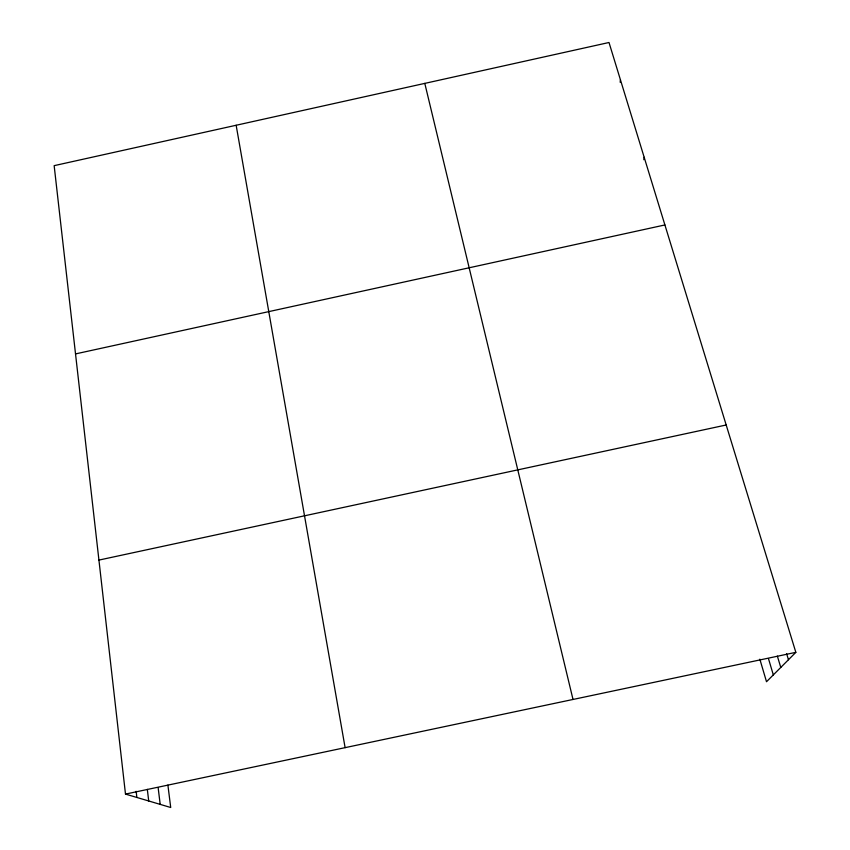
<?xml version="1.0" encoding="UTF-8"?>
<svg xmlns="http://www.w3.org/2000/svg" width="850" height="850" viewBox="0 0 850 850"><rect width="100%" height="100%" fill="white"/><g stroke="black" fill="none" stroke-linecap="round" stroke-linejoin="round"><path stroke-width="1.27" d="M620.171 82.259L620.426 79.783M643.801 159.715L644.162 157.25M167.896 785.092L170.712 807.5L125.492 794.091L54.156 165.654L609.004 42.5L795.844 652.343L766.509 681.732L759.847 659.186M75.522 353.908L664.902 224.952M98.929 560.086L726.197 424.989M125.492 794.091L795.844 652.343M786.643 653.735L788.46 659.738M777.367 656.126L780.778 667.441M768.591 659.016L773.319 674.9M424.798 83.385L573.017 699.465M236.151 125.258L345.111 747.66M158.196 788.088L160.193 804.387M147.326 789.363L148.708 800.976M136.149 791.297L136.861 797.47"/></g></svg>
